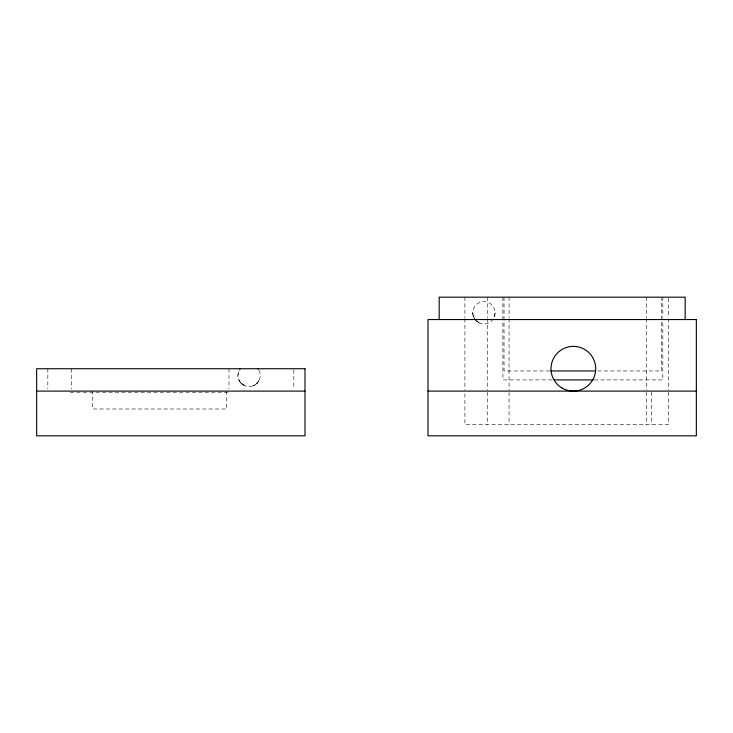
<?xml version="1.0" encoding="UTF-8"?>
<svg xmlns="http://www.w3.org/2000/svg" width="733" height="733" viewBox="0 0 733 733"><rect width="100%" height="100%" fill="white"/><g stroke="black" fill="none" stroke-linecap="round" stroke-linejoin="round"><path stroke-width="0.55" stroke-dasharray="3.67 2.75" d="M237.913 375.443L239.297 370.385M495.087 312.826A11.178 11.178 0 0 1 478.31 322.511A11.178 11.178 0 0 1 478.31 303.15A11.178 11.178 0 0 1 495.087 312.826L494.555 316.235L492.851 319.542M255.212 384.807L253.215 385.842L256.999 383.35L259.491 379.557M256.999 383.35L258.456 381.563M549.732 370.971L504.029 370.971L504.029 318.745M597.707 370.971L661.688 370.971L661.688 298.294M552.022 379.914L502.911 379.914L502.911 297.177M594.28 379.914L662.806 379.914L662.806 318.708M70.194 392.219L230.089 392.219M476.001 320.733L479.785 323.226L476.569 320.77M241.194 383.35L244.978 385.842L241.194 383.35L238.701 379.557L239.737 381.563M473.252 316.235L474.957 319.542M472.721 312.826L473.509 316.949M668.395 298.304L668.395 317.545M668.395 318.672L668.395 389.965M668.395 392.219L668.395 424.645L464.896 424.645L464.896 392.219M662.806 297.177L662.806 317.581M651.628 392.219L651.628 424.645M646.588 297.177L646.588 317.545M646.588 318.672L646.588 389.965M646.588 392.219L646.588 424.645M509.059 297.177L509.059 317.545M509.059 318.672L509.059 389.965M509.059 392.219L509.059 424.645M504.029 297.177L504.029 318.424M487.262 297.177L487.262 317.545M487.262 318.672L487.262 389.965M487.262 392.219L487.262 424.645M464.896 297.177L464.896 317.545M464.896 318.672L464.896 389.965M293.823 369.853L293.823 388.866M228.971 368.736L228.971 388.866M226.735 391.101L226.735 408.987L92.56 408.987L92.56 391.101M71.312 368.736L71.312 388.866M47.828 368.736L47.828 388.866M259.042 370.339A11.178 11.178 0 0 1 249.092 386.63A11.178 11.178 0 0 1 239.15 370.339"/><path stroke-width="1.1" d="M550.868 370.971L595.425 370.971M554.304 379.914L593.134 379.914M36.65 391.101L305.001 391.101M427.999 391.101L696.35 391.101M685.172 319.542L685.172 297.177L439.177 297.177L439.177 319.542M239.874 369.12A11.178 11.178 0 0 1 240.149 368.736M258.043 368.736A11.178 11.178 0 0 1 258.318 369.12M696.35 319.542L427.999 319.542L427.999 435.823L696.35 435.823L696.35 319.542M305.001 368.736L36.65 368.736L36.65 435.823L305.001 435.823L305.001 368.736M562.174 388.105A22.366 22.366 0 0 0 595.718 368.736A22.366 22.366 0 0 0 562.174 349.366A22.366 22.366 0 0 0 562.174 388.105"/></g></svg>
